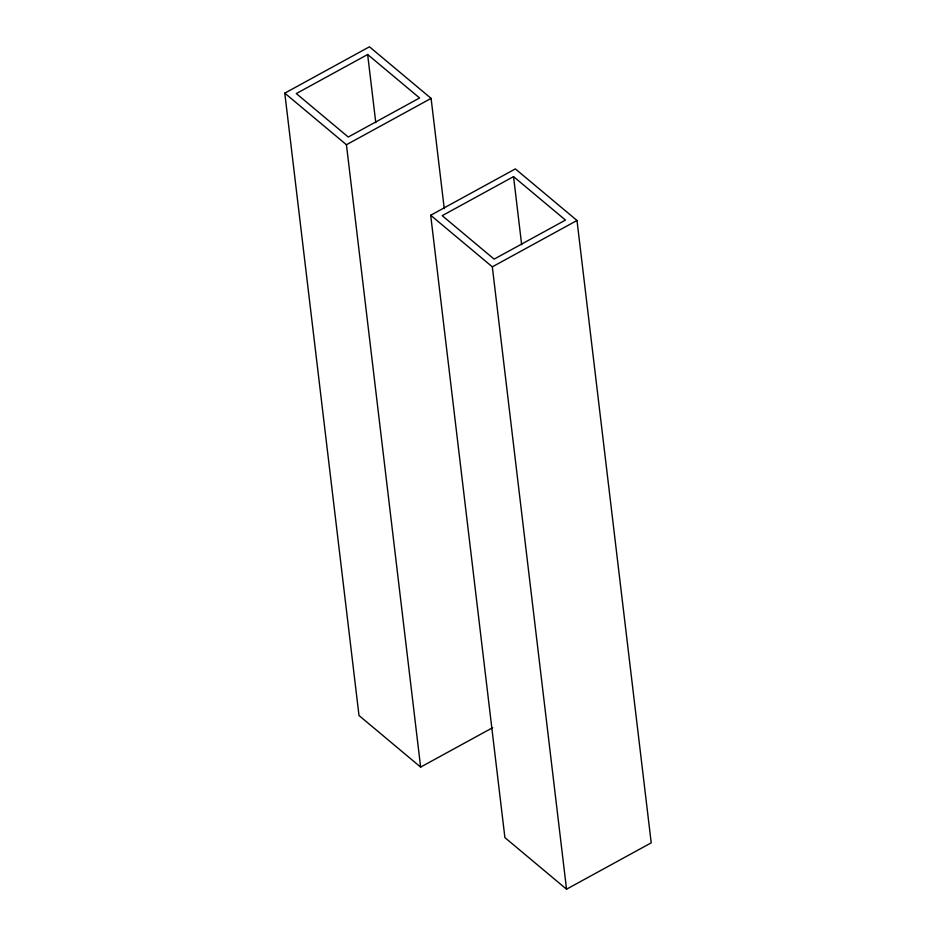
<?xml version="1.0" encoding="UTF-8"?>
<svg xmlns="http://www.w3.org/2000/svg" width="936" height="936" viewBox="0 0 936 936"><rect width="100%" height="100%" fill="white"/><g stroke="black" fill="none" stroke-linecap="round" stroke-linejoin="round"><path stroke-width="1.4" d="M492.675 727.67L420.638 767.099L359.003 715.513L284.79 93.155L369.463 46.8L431.098 98.385L444.249 208.646M367.649 54.51L296.314 93.565L348.25 137.03L419.585 97.976L367.649 54.51L375.781 122.698M420.638 767.099L346.437 144.741L431.098 98.385M430.689 215.257L515.362 168.901L576.997 220.486L651.21 842.845L566.537 889.2L504.902 837.615L430.689 215.257L492.324 266.842L566.537 889.2M513.548 176.611L442.213 215.666L494.138 259.132L565.473 220.077L513.548 176.611L521.668 244.799M492.324 266.842L576.997 220.486M284.79 93.155L346.437 144.741"/></g></svg>
